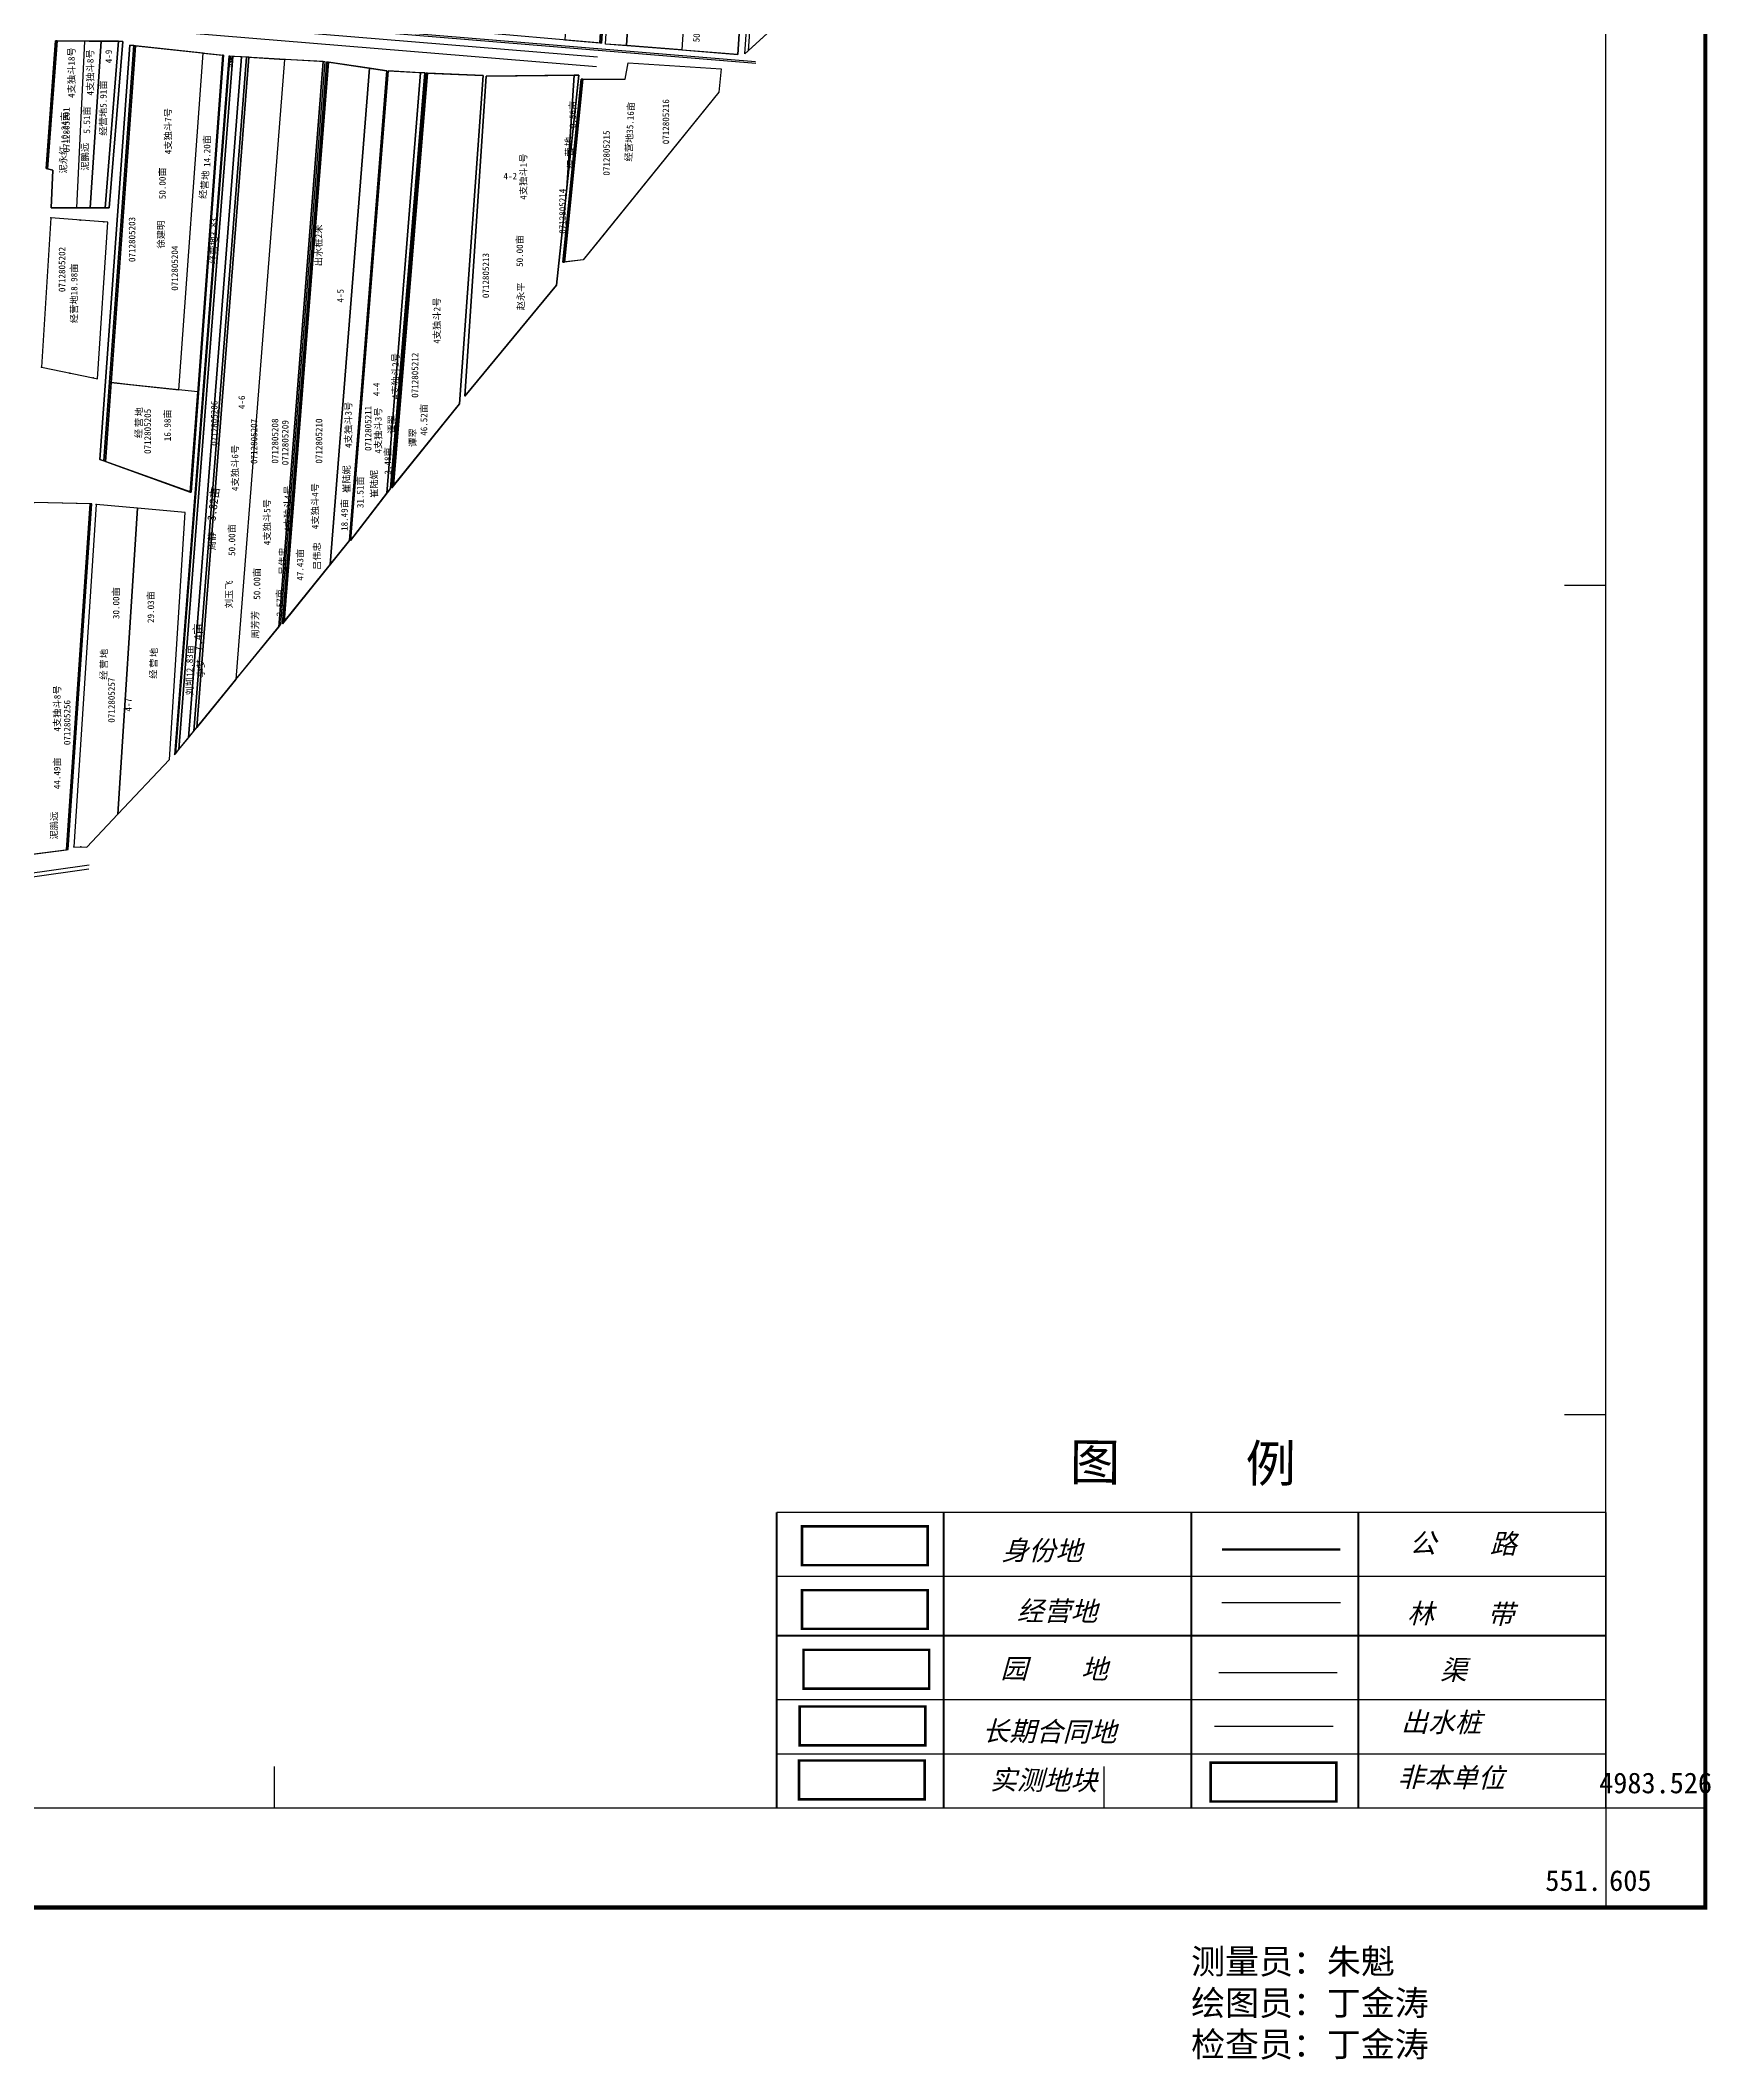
# Model space of a CAD drawing. Extents: x 546409 to 551731, y 4983223 to 4988870.
# Drawn here: x 549718 to 551731, y 4983223 to 4985657 of the extents above; entities that cross this region are included whole.
import ezdxf
from ezdxf.enums import TextEntityAlignment as Align

# ---------------------------------------------------------------- set-up
doc = ezdxf.new("R2010")
doc.units = 0
doc.header["$LTSCALE"] = 10
doc.header["$PDSIZE"] = 0.2
doc.layers.get('0').update_dxf_attribs({"linetype": 'CONTINUOUS'})
for name, color, linetype in [('2019-4-4', 6, 'CONTINUOUS'), ('2020.3.23画地', 6, 'CONTINUOUS'), ('2021新职工', 6, 'CONTINUOUS'), ('2022年', 7, 'CONTINUOUS'), ('JZD', 1, 'CONTINUOUS'), ('TK', 7, 'CONTINUOUS'), ('出水桩面积', 4, 'CONTINUOUS'), ('图例', 7, 'CONTINUOUS'), ('地块名称', 7, 'CONTINUOUS'), ('地籍号', 1, 'CONTINUOUS'), ('权利人', 7, 'CONTINUOUS'), ('注记', 1, 'CONTINUOUS'), ('测地框', 7, 'CONTINUOUS'), ('经营地', 7, 'CONTINUOUS'), ('经营地面积', 7, 'CONTINUOUS'), ('路林渠', 6, 'CONTINUOUS'), ('身份地', 6, 'CONTINUOUS'), ('身份地地块面积', 7, 'CONTINUOUS')]:
    doc.layers.add(name, color=color, linetype=linetype)
doc.styles.add('HZ', font='rs.shx', dxfattribs={"width": 0.8, "bigfont": 'hztxt.shx'})
doc.styles.add('STYLE1', font='simhei.ttf', dxfattribs={"width": 0.8, "oblique": 15, "height": 2.5})
doc.styles.add('宋体', font='')
doc.styles.get('宋体').set_extended_font_data('SimSun')

# ---------------------------------------------------------------- blocks, each defined once
blk = doc.blocks.new('GC0000')
at = {"linetype": 'Continuous'}
blk.add_point((0, 0), dxfattribs=at)
blk = doc.blocks.new('图例')
at = {"layer": '图例', "color": 7}
for p, q in [((542594.4, 4984436.4), (543594.1, 4984436.4)), ((542594.4, 4984365.1), (543594.1, 4984365.1)), ((542594.4, 4984287.3), (543594.1, 4984287.3)), ((542594.4, 4984222), (543594.1, 4984222)), ((542594.4, 4984156.7), (543594.1, 4984156.7))]:
    blk.add_line(p, q, dxfattribs=at)
at = {"layer": '图例', "color": 3, "linetype": 'Continuous'}
blk.add_line((543131.2, 4984404.5), (543274.1, 4984404.5), dxfattribs=at)
at = {"layer": '图例', "color": 7}
for points, const_width in [([(542594.4, 4984513.3), (542594.4, 4984156.7)], 2.37), ([(542594.4, 4984513.3), (543594.1, 4984513.3)], 1.48), ([(542795.9, 4984513.3), (542795.9, 4984156.7)], 2.37), ([(543094.2, 4984513.3), (543094.2, 4984156.7)], 2.37), ([(543295.7, 4984513.3), (543295.7, 4984156.7)], 2.37), ([(543594.1, 4984513.3), (543594.1, 4984156.7)], 2.37), ([(542594.4, 4984364.1), (543594.1, 4984364.1)], 1.48)]:
    blk.add_lwpolyline(points, dxfattribs=dict(at, const_width=const_width))
at = {"layer": '图例', "color": 1, "linetype": 'Continuous', "const_width": 3, "flags": 128}
blk.add_lwpolyline([(542625, 4984496.3), (542776.5, 4984496.3), (542776.5, 4984449.5), (542625, 4984449.5)], close=True, dxfattribs=at)
at = {"layer": '图例', "color": 5, "linetype": 'Continuous', "const_width": 3, "flags": 128}
blk.add_lwpolyline([(543131.2, 4984468.4), (543274.1, 4984468.4)], dxfattribs=at)
blk.add_lwpolyline([(542625, 4984419.4), (542776.5, 4984419.4), (542776.5, 4984372.6), (542625, 4984372.6)], close=True, dxfattribs=at)
at = {"layer": '图例', "color": 2, "linetype": 'Continuous', "const_width": 3, "flags": 128}
blk.add_lwpolyline([(542626.8, 4984347.3), (542778.3, 4984347.3), (542778.3, 4984300.5), (542626.8, 4984300.5)], close=True, dxfattribs=at)
at = {"layer": '图例', "color": 4, "linetype": 'Continuous', "flags": 128}
blk.add_lwpolyline([(543127.5, 4984319.9), (543270.3, 4984319.9)], dxfattribs=at)
at = {"layer": '图例', "color": 6, "linetype": 'Continuous', "const_width": 3, "flags": 128}
blk.add_lwpolyline([(542622.1, 4984279.1), (542773.6, 4984279.1), (542773.6, 4984232.3), (542622.1, 4984232.3)], close=True, dxfattribs=at)
at = {"layer": '图例', "color": 2, "linetype": 'Continuous', "flags": 128}
blk.add_lwpolyline([(543122.5, 4984255.2), (543265.3, 4984255.2)], dxfattribs=at)
at = {"layer": '图例', "color": 7, "linetype": 'Continuous', "const_width": 3, "flags": 128}
blk.add_lwpolyline([(542621.3, 4984214), (542772.9, 4984214), (542772.9, 4984167.1), (542621.3, 4984167.1)], close=True, dxfattribs=at)
at = {"layer": '图例', "color": 4, "linetype": 'Continuous', "const_width": 3, "flags": 128}
blk.add_lwpolyline([(543117.6, 4984211.4), (543269.2, 4984211.4), (543269.2, 4984164.6), (543117.6, 4984164.6)], close=True, dxfattribs=at)
at = {"layer": '图例', "color": 7, "style": 'STYLE1'}
blk.add_text('图     例', height=44.45, rotation=359.5492, dxfattribs=at).set_placement((542947.8, 4984551.8))
at = {"layer": '图例', "color": 1, "style": 'STYLE1', "oblique": 15}
blk.add_text('身份地', height=23.71, rotation=359.5492, dxfattribs=at).set_placement((542865.8, 4984455.8))
at = {"layer": '图例', "color": 7, "style": 'STYLE1', "oblique": 15}
for s, p in [(' 公\u3000\u3000路', (543341.2, 4984464.6)), ('实测地块', (542851.6, 4984179))]:
    blk.add_text(s, height=23.71, rotation=359.5492, dxfattribs=at).set_placement(p)
at = {"layer": '图例', "color": 5, "style": 'STYLE1', "oblique": 15}
blk.add_text('经营地', height=23.71, rotation=359.5492, dxfattribs=at).set_placement((542884.1, 4984382.7))
at = {"layer": '图例', "color": 3, "style": 'STYLE1', "oblique": 15}
blk.add_text('  林    带', height=23.71, rotation=359.5492, dxfattribs=at).set_placement((543322.3, 4984379.7))
at = {"layer": '图例', "color": 2, "style": 'STYLE1', "oblique": 15}
for s, p in [('园    地', (542864.5, 4984313.2)), ('出水桩', (543347.2, 4984248.6))]:
    blk.add_text(s, height=23.71, rotation=359.5492, dxfattribs=at).set_placement(p)
at = {"layer": '图例', "color": 4, "style": 'STYLE1', "oblique": 15}
for s, p in [('   渠', (543346, 4984311.9)), ('非本单位', (543342.8, 4984182.2))]:
    blk.add_text(s, height=23.71, rotation=359.5492, dxfattribs=at).set_placement(p)
at = {"layer": '图例', "color": 6, "style": 'STYLE1', "oblique": 15}
blk.add_text('长期合同地', height=23.71, rotation=359.5492, dxfattribs=at).set_placement((542842.3, 4984237.8))

msp = doc.modelspace()

# ---------------------------------------------------------------- linework, layer by layer
at = {"layer": '2020.3.23画地', "color": 3, "linetype": 'Continuous', "flags": 128}
for points in [[(550590.2, 4986132.3), (550522.8, 4986137.3), (550491, 4985645.8), (550558.4, 4985640.5)], [(550181.2, 4985618.2), (550175.9, 4985618.4), (550135.4, 4985111.5), (550139.8, 4985117.2)], [(550222.8, 4985219.2), (550251.6, 4985615), (550184.5, 4985617.7), (550143.6, 4985120.6)]]:
    msp.add_lwpolyline(points, close=True, dxfattribs=at)
msp.add_lwpolyline([(549969.2, 4985637), (549906.3, 4984828.7)], dxfattribs=at)
at = {"layer": '2021新职工', "color": 1, "linetype": 'Continuous', "flags": 128}
for points in [[(550424.5, 4986144.5), (550382.3, 4986148.9), (550349.9, 4985658), (550392.1, 4985654.3)], [(550424.2, 4985651), (550398.9, 4985653), (550429.2, 4986144.2), (550454.5, 4986142.3)]]:
    msp.add_lwpolyline(points, close=True, dxfattribs=at)
at = {"layer": '2021新职工', "color": 6, "linetype": 'Continuous', "flags": 128}
msp.add_lwpolyline([(549969.2, 4985637), (549966.1, 4985637.2), (549902.9, 4984824.4), (549906.3, 4984828.7)], close=True, dxfattribs=at)
msp.add_lwpolyline([(549906.3, 4984828.7), (549969.2, 4985637)], dxfattribs=at)
at = {"layer": '2022年', "color": 4, "linetype": 'Continuous', "flags": 128}
for points in [[(550651.5, 4986372.6), (550622.2, 4986379.6), (550571.2, 4985644.9), (550603.2, 4985674.3)], [(549960.1, 4985637.5), (549949.8, 4985638.1), (549884.8, 4984802.2), (549896.2, 4984816.2)], [(549966.1, 4985637.2), (549960.1, 4985637.5), (549896.2, 4984816.2), (549902.9, 4984824.4)]]:
    msp.add_lwpolyline(points, close=True, dxfattribs=at)
at = {"layer": 'TK', "linetype": 'Continuous'}
for p, q in [((551605, 4985000), (551555, 4985000)), ((551605, 4984000), (551555, 4984000)), ((550000, 4983526), (550000, 4983576)), ((551000, 4983526), (551000, 4983576)), ((551605, 4983526), (551725, 4983526)), ((551605, 4983526), (551605, 4983406))]:
    msp.add_line(p, q, dxfattribs=at)
at = {"layer": 'TK', "linetype": 'Continuous', "const_width": 5, "flags": 128}
msp.add_lwpolyline([(546485, 4983406), (551725, 4983406), (551725, 4988646), (546485, 4988646)], close=True, dxfattribs=at)
at = {"layer": 'TK', "linetype": 'Continuous', "flags": 128}
msp.add_lwpolyline([(546605, 4983526), (551605, 4983526), (551605, 4988526), (546605, 4988526)], close=True, dxfattribs=at)
at = {"layer": '出水桩面积', "color": 2, "linetype": 'Continuous', "flags": 128}
for points in [[(550426.5, 4986144.3), (550424.5, 4986144.5), (550392.1, 4985654.3), (550394.1, 4985654.1)], [(549738.1, 4985656.7), (549736.1, 4985656.8), (549724.5, 4985502.7), (549726.5, 4985502.3)], [(549832.5, 4985650.9), (549830.5, 4985651.1), (549794.4, 4985150.3), (549796.3, 4985149.6)], [(549946, 4985638.3), (549945, 4985638.4), (549879.5, 4984795.7), (549880.6, 4984797)], [(549938.4, 4985639.4), (549937.4, 4985639.5), (549898.5, 4985112.8), (549899.5, 4985112.4)], [(550065.2, 4985631.1), (550063.2, 4985631.4), (550009.6, 4984953.9), (550011.8, 4984956.6)], [(550184.5, 4985617.7), (550182.5, 4985617.8), (550141.4, 4985117.8), (550143.6, 4985120.6)], [(550371.6, 4985610.6), (550369.6, 4985610.6), (550347.4, 4985389.8), (550349.4, 4985390)], [(549779.6, 4985098.4), (549777.6, 4985098.4), (549749.3, 4984681.5), (549751.4, 4984681.8)]]:
    msp.add_lwpolyline(points, close=True, dxfattribs=at)
at = {"layer": '测地框', "color": 0, "linetype": 'Continuous', "flags": 128}
for points, elevation in [([(550618.3, 4986380.5), (550651.5, 4986372.6), (550603.2, 4985674.3), (550566.9, 4985641)], 284.9), ([(550260.9, 4986161.6), (550426.5, 4986144.3), (550394.1, 4985654.1), (550228.4, 4985668.5)], 284.8), ([(550429.2, 4986144.2), (550590.2, 4986132.3), (550558.4, 4985640.5), (550398.9, 4985653)], 284.8), ([(549800.7, 4985455.6), (549730.7, 4985455.3), (549732.7, 4985501), (549724.5, 4985502.7), (549736.1, 4985656.8), (549817.1, 4985656.2)], 284.9), ([(549899.5, 4985112.4), (549789.5, 4985152.1), (549825.6, 4985651.6), (549938.4, 4985639.4)], 285.2), ([(549879.5, 4984795.7), (550007.8, 4984953.4), (550061.1, 4985631.7), (549945, 4985638.4)], 285.4), ([(550063.2, 4985631.4), (550135.2, 4985620.8), (550090.4, 4985054.4), (550009.6, 4984953.9)], 285), ([(550136.9, 4985620.6), (550181.2, 4985618.2), (550139.8, 4985117.2), (550091.7, 4985054.5)], 284.9), ([(550182.5, 4985617.8), (550251.6, 4985615), (550222.8, 4985219.2), (550141.4, 4985117.8)], 285), ([(550369.6, 4985610.6), (550422.8, 4985610.5), (550426.2, 4985630.4), (550538.3, 4985623.1), (550535.5, 4985595.1), (550372.2, 4985392.7), (550347.4, 4985389.8)], 285.1), ([(550255, 4985614.4), (550366.7, 4985615.6), (550339.8, 4985362.2), (550229.6, 4985228.2)], 284.9), ([(549672.7, 4984671.5), (549751.4, 4984681.8), (549779.6, 4985098.4), (549709.7, 4985100.1), (549701.9, 4985082.7)], 285.3)]:
    msp.add_lwpolyline(points, close=True, dxfattribs=dict(at, elevation=elevation))
at = {"layer": '经营地', "color": 5, "linetype": 'Continuous', "flags": 128}
for points in [[(550571.2, 4985644.9), (550566.9, 4985641), (550618.3, 4986380.5), (550622.2, 4986379.6)], [(549914, 4985642.1), (549937.4, 4985639.5), (549907.4, 4985233.4), (549884.6, 4985235.9)], [(549949.8, 4985638.1), (549946, 4985638.3), (549880.6, 4984797), (549884.8, 4984802.2)], [(550371.6, 4985610.6), (550422.8, 4985610.5), (550426.2, 4985630.4), (550538.3, 4985623.1), (550535.5, 4985595.1), (550391.7, 4985416.9), (550372.2, 4985392.7), (550349.4, 4985390)], [(550366.7, 4985615.6), (550361.2, 4985615.5), (550352.2, 4985479.3)], [(549907.4, 4985233.4), (549826.3, 4985242.2), (549803.2, 4985244.7), (549796.3, 4985149.6), (549898.5, 4985112.8)], [(549834.9, 4985093.2), (549784.8, 4985097.9), (549758.1, 4984685), (549773.6, 4984684.7), (549811, 4984724.2)], [(549892.4, 4985087.9), (549834.9, 4985093.2), (549811, 4984724.2), (549873.5, 4984790.4)]]:
    msp.add_lwpolyline(points, close=True, dxfattribs=at)
at = {"layer": '经营地', "color": 2, "linetype": 'Continuous', "flags": 128}
msp.add_lwpolyline([(549777.6, 4985455.5), (549795.7, 4985455.6), (549812.1, 4985656.3), (549791, 4985656.3)], close=True, dxfattribs=at)
at = {"layer": '经营地', "color": 6, "linetype": 'Continuous', "flags": 128}
msp.add_lwpolyline([(549799.1, 4985438.2), (549792.9, 4985438.7), (549730.2, 4985443.2), (549719.2, 4985263.5), (549781.3, 4985250.3), (549786.4, 4985249.2)], close=True, dxfattribs=at)
at = {"layer": '路林渠', "color": 4, "linetype": 'Continuous', "flags": 128}
for points, elevation in [([(549227.9, 4985743.7), (550579.9, 4985631.9)], 285.3), ([(549228.5, 4985741.5), (550580.4, 4985629.7)], 284.9), ([(549247.4, 4985720.3), (550388.1, 4985626)], 285.2), ([(549248.1, 4985731.9), (550389.2, 4985637.5)], 285.1), ([(549136.4, 4984567.7), (549776.3, 4984658.4)], 286.3), ([(549136.8, 4984572.7), (549776.7, 4984663.4)], 286.5)]:
    msp.add_lwpolyline(points, dxfattribs=dict(at, elevation=elevation))
at = {"layer": '路林渠', "color": 3, "linetype": 'Continuous', "flags": 128}
for points in [[(549830.5, 4985651.1), (549825.6, 4985651.6), (549789.5, 4985152.1), (549794.4, 4985150.3)], [(549817.1, 4985656.2), (549812.1, 4985656.3), (549795.7, 4985455.6), (549800.7, 4985455.6)]]:
    msp.add_lwpolyline(points, close=True, dxfattribs=at)
at = {"layer": '身份地', "color": 6, "linetype": 'Continuous', "flags": 128}
msp.add_lwpolyline([(550491, 4985645.8), (550424.2, 4985651), (550454.5, 4986142.3), (550522.8, 4986137.3)], close=True, dxfattribs=at)
at = {"layer": '身份地', "color": 1, "linetype": 'Continuous', "flags": 128}
for points in [[(549812.1, 4985656.3), (549738.1, 4985656.7), (549726.5, 4985502.3), (549732.7, 4985501), (549730.7, 4985455.3), (549795.7, 4985455.6)], [(549738.1, 4985656.7), (549770.9, 4985656.5), (549761.1, 4985455.4), (549730.7, 4985455.3), (549732.7, 4985501), (549726.5, 4985502.3)], [(549761.1, 4985455.4), (549777.6, 4985455.5), (549791, 4985656.4), (549770.9, 4985656.5)], [(549914, 4985642.1), (549832.5, 4985650.9), (549803.2, 4985244.7), (549884.6, 4985235.9)], [(549953.4, 4984886.6), (549906.3, 4984828.7), (549969.2, 4985637), (550012.1, 4985634.5)], [(550005, 4984950), (550058.5, 4985631.8), (550012.1, 4985634.5), (549953.4, 4984886.6)], [(550061.1, 4985631.7), (550058.5, 4985631.8), (550005, 4984950), (550007.8, 4984953.4)], [(550066.9, 4985025.2), (550114.3, 4985623.9), (550065.2, 4985631.1), (550011.8, 4984956.6)], [(550135.2, 4985620.8), (550114.3, 4985623.9), (550066.9, 4985025.2), (550090.4, 4985054.4)], [(550135.4, 4985111.5), (550175.9, 4985618.4), (550136.9, 4985620.6), (550091.7, 4985054.5)], [(550339.8, 4985362.2), (550352.2, 4985479.3), (550361.2, 4985615.5), (550255, 4985614.4), (550229.6, 4985228.2)]]:
    msp.add_lwpolyline(points, close=True, dxfattribs=at)
at = {"layer": '身份地', "color": 6, "linetype": 'Continuous', "flags": 128}
msp.add_lwpolyline([(550371.6, 4985610.6), (550349.4, 4985390)], dxfattribs=at)
at = {"layer": '身份地', "color": 1, "linetype": 'Continuous', "elevation": 285.3, "flags": 128}
msp.add_lwpolyline([(549677.8, 4984672.2), (549749.3, 4984681.5), (549777.6, 4985098.4), (549709.7, 4985100.1), (549707.9, 4985096.1)], close=True, dxfattribs=at)

# ---------------------------------------------------------------- block references
at = {"layer": 'JZD', "linetype": 'Continuous'}
for p in [(549730.2, 4985443.2), (549765.7, 4985440.6), (549765.7, 4985440.6), (549794.1, 4985438.6), (549719.2, 4985263.5), (549753.3, 4985256.2), (549753.3, 4985256.2), (549781.4, 4985250.3), (549784.8, 4985097.9), (549758.1, 4984685), (549766.6, 4984684.8)]:
    msp.add_blockref('GC0000', p, dxfattribs=at)
at = {"layer": '身份地', "color": 1, "linetype": 'Continuous'}
msp.add_blockref('图例', (8010.9, -630.7), dxfattribs=at)

# ---------------------------------------------------------------- texts
at = {"layer": '2019-4-4', "color": 2, "linetype": 'Continuous', "style": '宋体'}
msp.add_text('4-9  ', height=8, rotation=90, dxfattribs=at).set_placement((549800.1, 4985643.4), align=Align.MIDDLE)
at = {"layer": '2020.3.23画地', "color": 3, "linetype": 'Continuous', "style": '宋体'}
for p in [(550141.1, 4985194.1), (550166.6, 4985178.3)]:
    msp.add_text('谭翠', height=8, rotation=90, dxfattribs=at).set_placement(p, align=Align.MIDDLE)
at = {"layer": '2021新职工', "color": 6, "linetype": 'Continuous', "style": 'HZ', "width": 0.8}
for s, rotation, p in [('1.27亩', 83.7537, (549946.2, 4985629.4)), ('经营地4.76亩', 84.9834, (549947.7, 4985624.8))]:
    msp.add_text(s, height=2, rotation=rotation, dxfattribs=at).set_placement(p)
at = {"layer": '2021新职工', "color": 1, "linetype": 'Continuous', "style": '宋体'}
for s, rotation, p in [('3.82亩', 83.0465, (549928.8, 4985077.5)), ('7.4亩', 91.0367, (549913.2, 4984920.7))]:
    msp.add_text(s, height=10, rotation=rotation, dxfattribs=at).set_placement(p)
msp.add_text('周静', height=8, rotation=90, dxfattribs=at).set_placement((549924.3, 4985053.7), align=Align.MIDDLE)
at = {"layer": '2022年', "color": 4, "linetype": 'Continuous', "style": '宋体'}
for s, p in [('刘凯12.83亩', (549897.4, 4984898)), ('李梦', (549911.1, 4984900.2))]:
    msp.add_text(s, height=8, rotation=90, dxfattribs=at).set_placement(p, align=Align.MIDDLE)
at = {"layer": 'TK', "linetype": 'Continuous', "style": '宋体'}
msp.add_text('4983.526', height=25, dxfattribs=at).set_placement((551665, 4983556), align=Align.MIDDLE)
msp.add_text('551.', height=25, dxfattribs=at).set_placement((551600, 4983438.5), align=Align.MIDDLE_RIGHT)
for s, height, p in [('605', 25, (551609, 4983438.5)), ('测量员：朱魁', 30, (551105, 4983341)), ('绘图员：丁金涛', 30, (551105, 4983291)), ('检查员：丁金涛', 30, (551105, 4983241))]:
    msp.add_text(s, height=height, dxfattribs=at).set_placement(p, align=Align.MIDDLE_LEFT)
at = {"layer": '地块名称', "color": 1, "linetype": 'Continuous', "style": '宋体'}
for s, p in [('4支独斗8号', (549777.6, 4985618.7)), ('4支独斗7号', (549871.4, 4985547.9)), ('4-5 ', (550079.4, 4985352.2)), ('4支独斗2号', (550195.5, 4985319.4)), ('4支独斗2号', (550145.6, 4985252.6)), ('4-6  ', (549960.5, 4985226.4)), ('4-4  ', (550122.9, 4985242)), ('4支独斗3号', (550088.7, 4985193.8)), ('4支独斗3号', (550124.8, 4985186.9)), ('4支独斗6号', (549952.1, 4985141.8)), ('4支独斗4号', (550015.9, 4985092.7)), ('4支独斗4号', (550048.6, 4985095.8)), ('4支独斗5号', (549990.7, 4985076.5)), ('4支独斗8号', (549737.8, 4984851.7)), ('4-7  ', (549823.7, 4984861.6))]:
    msp.add_text(s, height=8, rotation=90, dxfattribs=at).set_placement(p, align=Align.MIDDLE)
msp.add_text('4-2  ', height=8, dxfattribs=at).set_placement((550289.6, 4985493.7), align=Align.MIDDLE)
at = {"layer": '地籍号', "color": 1, "linetype": 'Continuous', "style": '宋体'}
for s, p in [('0712805201', (549749.1, 4985549.4)), ('0712805216', (550471.8, 4985559.3)), ('0712805215', (550400.2, 4985521.5)), ('0712805214', (550347.2, 4985451.3)), ('0712805203', (549828.2, 4985417.3)), ('0712805202', (549743.8, 4985381.1)), ('0712805204', (549879.7, 4985382.7)), ('0712805213', (550254.7, 4985373.8)), ('0712805212', (550169.3, 4985253.6)), ('0712805205', (549847, 4985185.9)), ('0712805206', (549927.4, 4985195.7)), ('0712805211', (550112.9, 4985189.5)), ('0712805207', (549975.3, 4985173.8)), ('0712805208', (550000.6, 4985174.2)), ('0712805209', (550012.9, 4985172.2)), ('0712805210', (550053.6, 4985174.2)), ('0712805257', (549803.5, 4984861.8)), ('0712805256', (549750, 4984834.8))]:
    msp.add_text(s, height=8, rotation=90, dxfattribs=at).set_placement(p, align=Align.MIDDLE)
at = {"layer": '权利人', "color": 1, "linetype": 'Continuous', "style": '宋体'}
for s, p in [('4支独斗18号', (549755, 4985618.5)), ('泥永红', (549745, 4985513.6)), ('泥鹏远', (549771.4, 4985517.1)), ('4支独斗1号', (550299.7, 4985493.1)), ('徐建明', (549862.9, 4985423.2)), ('赵永平', (550296.7, 4985348.7)), ('崔陆妮', (550086.6, 4985128.3)), ('崔陆妮', (550119.8, 4985122.5)), ('吕伟忠', (550009.7, 4985029.3)), ('吕伟忠', (550051, 4985035.5)), ('刘玉飞', (549945, 4984989.4)), ('周芳芳', (549976.5, 4984952.8)), ('泥鹏远', (549734, 4984710.6))]:
    msp.add_text(s, height=8, rotation=90, dxfattribs=at).set_placement(p, align=Align.MIDDLE)
at = {"layer": '注记', "color": 1, "linetype": 'Continuous', "style": '宋体'}
msp.add_text('出水桩2米', height=8, rotation=90, dxfattribs=at).set_placement((550052.9, 4985410.2), align=Align.MIDDLE)
at = {"layer": '经营地', "color": 2, "linetype": 'Continuous', "style": '宋体'}
for s, p in [('经营地5.91亩', (549797.6, 4985542.5)), ('经营地18.98亩', (549762.4, 4985316.3))]:
    msp.add_text(s, height=8, rotation=90, dxfattribs=at).set_placement(p)
at = {"layer": '经营地面积', "color": 5, "linetype": 'Continuous', "style": '宋体'}
for s, rotation, p in [('0.56亩', 90, (550363.6, 4985551.6)), ('经营地35.16亩', 87.2682, (550430.5, 4985511.1)), ('14.20亩', 90, (549922.6, 4985504.9)), ('16.98亩', 90, (549875, 4985174.1)), ('30.00亩', 90, (549813, 4984959.6)), ('29.03亩', 90, (549854.8, 4984954.9))]:
    msp.add_text(s, height=8, rotation=rotation, dxfattribs=at).set_placement(p)
for s, p in [('地', (550354.2, 4985535.5)), ('营', (550354.9, 4985522.7)), ('地', (549916.2, 4985494.7)), ('经', (550357, 4985508.1)), ('经', (549913.3, 4985471.8)), ('营', (549915.6, 4985483.2)), ('经营地3.83', (549926.4, 4985415.3)), ('地', (549836.4, 4985209.5)), ('经', (549835.7, 4985183.4)), ('营', (549836.2, 4985196.5)), ('地', (549794.1, 4984918.1)), ('营', (549854, 4984906.3)), ('地', (549854.2, 4984919.3)), ('经', (549793.4, 4984892)), ('营', (549793.9, 4984905.1)), ('经', (549853.5, 4984893.2))]:
    msp.add_text(s, height=8, rotation=90, dxfattribs=at).set_placement(p, align=Align.MIDDLE)
at = {"layer": '身份地地块面积', "color": 1, "linetype": 'Continuous', "style": '宋体'}
for s, rotation, p in [('50.00亩', 86, (550512.3, 4985654.8)), ('10.24亩', 90, (549750.9, 4985532.8)), ('5.51亩', 90, (549777.7, 4985545)), ('50.00亩', 90, (549868.8, 4985465.9)), ('50.00亩', 90, (550299.6, 4985384.2)), ('46.52亩', 90, (550184.1, 4985180.6)), ('3.48亩', 90, (550140.5, 4985133.8)), ('31.51亩', 90, (550107.3, 4985093.4)), ('18.49亩', 90, (550088.3, 4985065.9)), ('50.00亩', 90, (549952.6, 4985035.7)), ('47.43亩', 90, (550034.8, 4985005.9)), ('50.00亩', 90, (549982.8, 4984982.9)), ('2.57亩', 90, (550010.3, 4984962.9)), ('44.49亩', 90, (549741.9, 4984754.5))]:
    msp.add_text(s, height=8, rotation=rotation, dxfattribs=at).set_placement(p)

doc.saveas('drawing.dxf')
